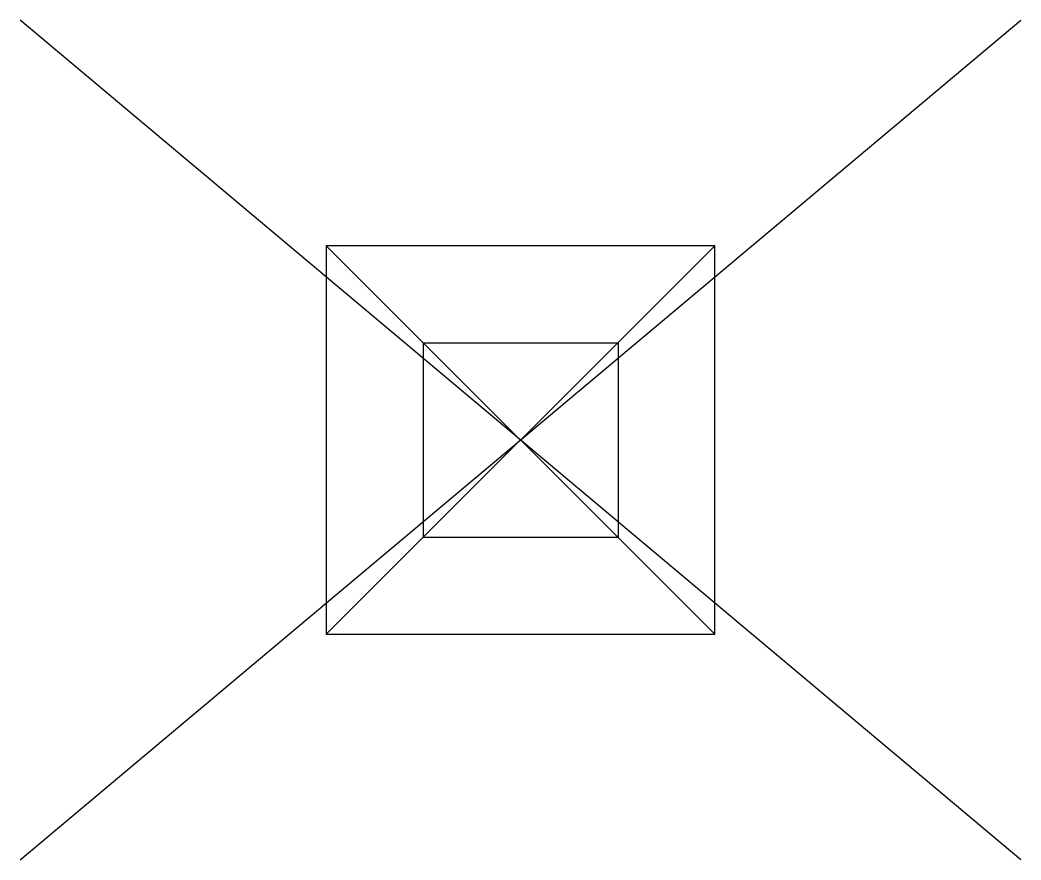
# Model space of a CAD drawing. Header units: metres. Extents: x -0.483 to 0.483, y -0.405 to 0.405.
import ezdxf

# ---------------------------------------------------------------- set-up
doc = ezdxf.new("R2010")
doc.units = ezdxf.units.M
doc.header["$LTSCALE"] = 0.2

msp = doc.modelspace()

# ---------------------------------------------------------------- linework, layer by layer
at = {"color": 0}
for p, q in [((-0.48318, -0.40543), (0.48318, 0.40543)), ((0.48318, -0.40543), (-0.48318, 0.40543))]:
    msp.add_line(p, q, dxfattribs=at)
for p, q in [((-0.1875, 0.1875), (0.1875, -0.1875)), ((0.1875, 0.1875), (-0.1875, -0.1875))]:
    msp.add_line(p, q)
at = {"flags": 128}
for points in [[(-0.1875, -0.1875), (0.1875, -0.1875), (0.1875, 0.1875), (-0.1875, 0.1875)], [(-0.09375, 0.09375), (0.09422, 0.09375), (0.09422, -0.09422), (-0.09375, -0.09422)]]:
    msp.add_lwpolyline(points, close=True, dxfattribs=at)

doc.saveas('drawing.dxf')
